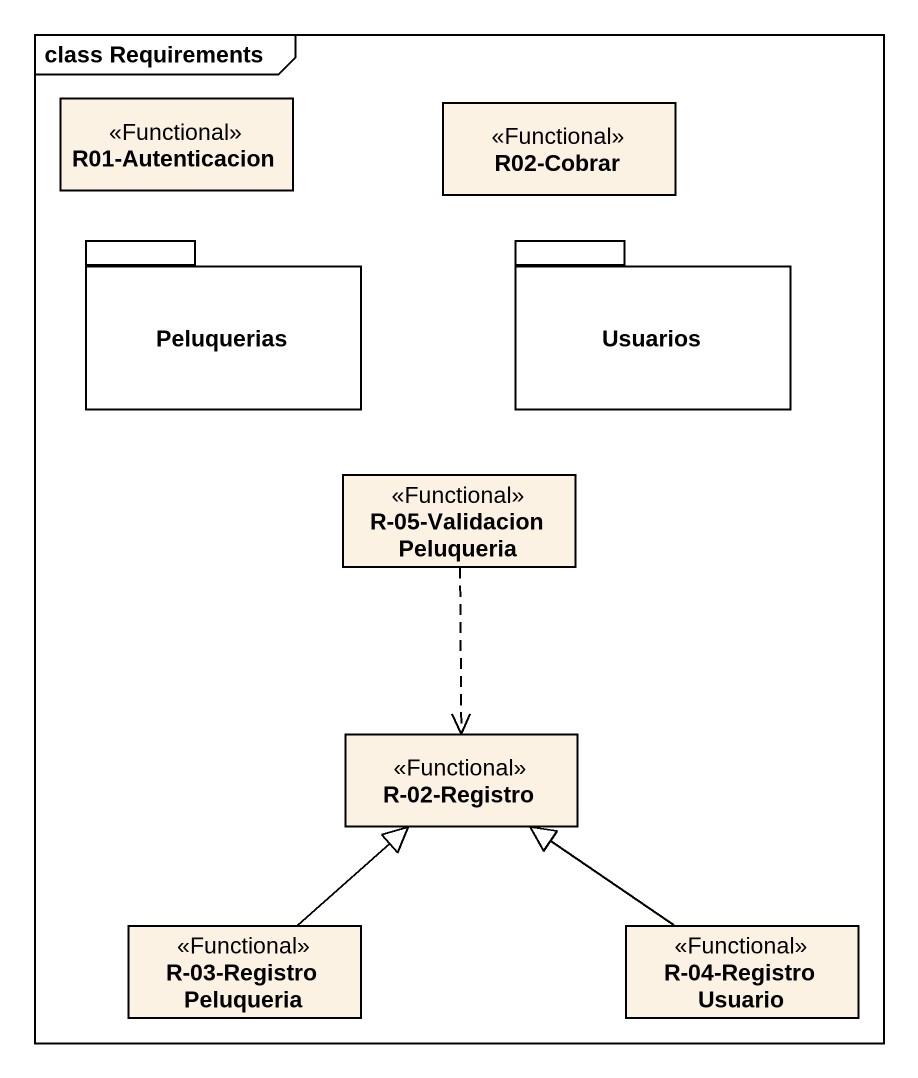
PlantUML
@startuml
mainframe class Requirements
hide circle
hide empty members
class "R01-Autenticacion" as R01_Autenticacion <<Functional>>
class "R02-Cobrar" as R02_Cobrar <<Functional>>
package Peluquerias {
}
package Usuarios {
}
class "R-05-Validacion Peluqueria" as R_05_Validacion_Peluqueria <<Functional>>
class "R-02-Registro" as R_02_Registro <<Functional>>
class "R-03-Registro Peluqueria" as R_03_Registro_Peluqueria <<Functional>>
class "R-04-Registro Usuario" as R_04_Registro_Usuario <<Functional>>
R_05_Validacion_Peluqueria ..> R_02_Registro
R_03_Registro_Peluqueria -up-|> R_02_Registro
R_04_Registro_Usuario -up-|> R_02_Registro
@enduml
